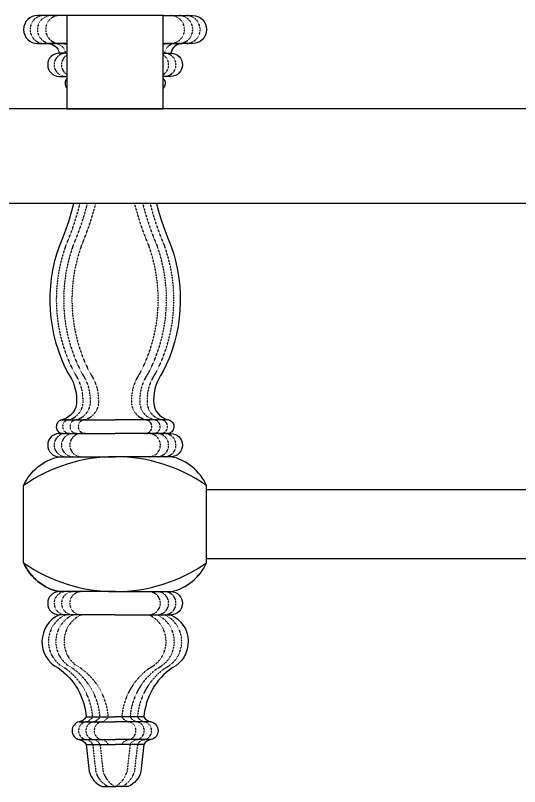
# Model space of a CAD drawing. Header units: millimetres. Extents: x -2664 to 5367, y -2692 to 3839.
# Drawn here: x 1998.3 to 2260, y 1839.4 to 2239.4 of the extents above; entities that cross this region are included whole.
import ezdxf

# ---------------------------------------------------------------- set-up
doc = ezdxf.new("R2010")
doc.units = ezdxf.units.MM
doc.header["$LTSCALE"] = 0.1
doc.header["$MEASUREMENT"] = 0
doc.set_wipeout_variables(frame=1)
doc.linetypes.add('ACAD_ISO07W100', pattern=[3, 0, -3])
doc.layers.add('CART', color=1, linetype='Continuous')
doc.layers.add('METAL', color=5, linetype='Continuous')

# ---------------------------------------------------------------- blocks, each defined once
blk = doc.blocks.new('*U108')
at = {"color": 8, "true_color": 0x7a7a7a}
blk.add_wipeout([(-1047.18, 2239.41), (-1047.18, 1839.41), (-1040.42, 1839.41), (-1040.02, 1839.59), (-1039.65, 1839.79), (-1039.25, 1840.01), (-1038.96, 1840.19), (-1038.48, 1840.5), (-1038.16, 1840.74), (-1037.84, 1840.99), (-1037.56, 1841.22), (-1037.28, 1841.46), (-1037.03, 1841.7), (-1036.81, 1841.91), (-1036.6, 1842.13), (-1036.42, 1842.33), (-1036.23, 1842.54), (-1035.97, 1842.86), (-1035.73, 1843.16), (-1035.5, 1843.48), (-1035.25, 1843.87), (-1035.05, 1844.18), (-1034.93, 1844.39), (-1034.78, 1844.66), (-1034.63, 1844.95), (-1034.45, 1845.32), (-1034.29, 1845.68), (-1034.14, 1846.06), (-1034.04, 1846.33), (-1033.95, 1846.57), (-1033.87, 1846.83), (-1033.78, 1847.15), (-1032.19, 1861.27), (-1032.13, 1861.38), (-1032.04, 1861.53), (-1031.92, 1861.72), (-1031.79, 1861.9), (-1031.64, 1862.08), (-1031.51, 1862.24), (-1031.36, 1862.39), (-1031.22, 1862.52), (-1031.08, 1862.65), (-1030.94, 1862.77), (-1030.72, 1862.93), (-1030.56, 1863.04), (-1030.39, 1863.14), (-1030.21, 1863.24), (-1029.97, 1863.36), (-1029.71, 1863.47), (-1029.48, 1863.55), (-1029.27, 1863.62), (-1029.09, 1863.66), (-1028.9, 1863.7), (-1028.51, 1863.76), (-1028.36, 1863.8), (-1028.2, 1863.85), (-1028.05, 1863.9), (-1027.87, 1863.96), (-1027.68, 1864.04), (-1027.5, 1864.13), (-1027.29, 1864.24), (-1027.1, 1864.35), (-1026.96, 1864.44), (-1026.8, 1864.55), (-1026.66, 1864.66), (-1026.5, 1864.79), (-1026.37, 1864.91), (-1026.23, 1865.05), (-1026.1, 1865.18), (-1025.99, 1865.31), (-1025.87, 1865.45), (-1025.75, 1865.61), (-1025.65, 1865.76), (-1025.55, 1865.92), (-1025.47, 1866.06), (-1025.39, 1866.21), (-1025.32, 1866.35), (-1025.24, 1866.52), (-1025.17, 1866.69), (-1025.12, 1866.83), (-1025.06, 1867), (-1025.01, 1867.18), (-1024.96, 1867.39), (-1024.93, 1867.55), (-1024.9, 1867.75), (-1024.88, 1867.91), (-1024.87, 1868.06), (-1024.86, 1868.26), (-1024.86, 1868.45), (-1024.86, 1868.58), (-1024.87, 1868.71), (-1024.88, 1868.85), (-1024.89, 1868.98), (-1024.91, 1869.11), (-1024.94, 1869.29), (-1024.98, 1869.45), (-1025.02, 1869.62), (-1025.05, 1869.74), (-1025.11, 1869.91), (-1025.15, 1870.03), (-1025.21, 1870.19), (-1025.27, 1870.32), (-1025.34, 1870.48), (-1025.42, 1870.64), (-1025.49, 1870.77), (-1025.58, 1870.91), (-1025.64, 1871), (-1025.71, 1871.12), (-1025.78, 1871.21), (-1025.86, 1871.32), (-1025.96, 1871.43), (-1026.05, 1871.54), (-1026.17, 1871.67), (-1026.29, 1871.8), (-1026.4, 1871.9), (-1026.5, 1871.99), (-1026.65, 1872.11), (-1026.81, 1872.23), (-1026.91, 1872.31), (-1027.01, 1872.37), (-1027.15, 1872.46), (-1027.26, 1872.53), (-1027.37, 1872.59), (-1027.49, 1872.65), (-1027.6, 1872.7), (-1027.74, 1872.76), (-1027.88, 1872.82), (-1028.02, 1872.87), (-1028.15, 1872.92), (-1028.26, 1872.95), (-1028.48, 1873.01), (-1028.56, 1873.03), (-1028.64, 1873.04), (-1028.77, 1873.07), (-1028.88, 1873.1), (-1029.01, 1873.14), (-1029.13, 1873.17), (-1029.29, 1873.23), (-1029.44, 1873.28), (-1029.62, 1873.35), (-1029.73, 1873.4), (-1029.84, 1873.45), (-1029.94, 1873.5), (-1030.07, 1873.56), (-1030.15, 1873.61), (-1030.28, 1873.68), (-1030.4, 1873.75), (-1030.52, 1873.83), (-1030.73, 1873.97), (-1030.83, 1874.04), (-1030.92, 1874.11), (-1031.01, 1874.19), (-1031.12, 1874.28), (-1031.24, 1874.39), (-1031.33, 1874.47), (-1031.46, 1874.6), (-1031.55, 1874.69), (-1031.65, 1874.8), (-1031.73, 1874.89), (-1031.83, 1875.02), (-1031.94, 1875.15), (-1032.02, 1875.27), (-1032.11, 1875.39), (-1032.16, 1875.48), (-1032.19, 1875.51), (-1032.16, 1875.83), (-1032.13, 1876.18), (-1032.09, 1876.57), (-1032.06, 1876.85), (-1032.02, 1877.23), (-1031.97, 1877.64), (-1031.89, 1878.15), (-1031.8, 1878.7), (-1031.71, 1879.22), (-1031.61, 1879.76), (-1031.43, 1880.6), (-1031.29, 1881.19), (-1031.16, 1881.69), (-1031, 1882.29), (-1030.61, 1883.56), (-1030.07, 1885.09), (-1029.58, 1886.3), (-1028.88, 1887.84), (-1028.1, 1889.36), (-1027.33, 1890.69), (-1026.53, 1891.94), (-1025.79, 1892.99), (-1025.03, 1894.01), (-1024.09, 1895.15), (-1023.23, 1896.11), (-1022.24, 1897.14), (-1021.19, 1898.13), (-1020.45, 1898.78), (-1019.6, 1899.49), (-1018.84, 1900.08), (-1018.02, 1900.68), (-1017.58, 1900.99), (-1016.59, 1901.54), (-1015.41, 1902.33), (-1014.12, 1903.4), (-1013.35, 1904.17), (-1012.59, 1905.05), (-1011.88, 1906.01), (-1011.2, 1907.09), (-1010.64, 1908.18), (-1010.23, 1909.15), (-1009.9, 1910.11), (-1009.62, 1911.15), (-1009.4, 1912.32), (-1009.28, 1913.34), (-1009.23, 1914.61), (-1009.26, 1915.66), (-1009.37, 1916.66), (-1009.49, 1917.42), (-1009.69, 1918.36), (-1009.96, 1919.3), (-1010.35, 1920.36), (-1010.9, 1921.56), (-1011.31, 1922.3), (-1011.88, 1923.22), (-1012.65, 1924.24), (-1013.17, 1924.85), (-1013.67, 1925.38), (-1014.34, 1926.02), (-1015.01, 1926.57), (-1015.48, 1926.93), (-1016.06, 1927.34), (-1016.58, 1927.67), (-1016.89, 1927.85), (-1017.28, 1928.07), (-1017.58, 1928.22), (-1017.87, 1928.37), (-1018.18, 1928.51), (-1017.91, 1928.52), (-1017.58, 1928.54), (-1017.34, 1928.57), (-1016.96, 1928.64), (-1016.62, 1928.72), (-1016.32, 1928.81), (-1015.99, 1928.93), (-1015.74, 1929.03), (-1015.46, 1929.17), (-1015.15, 1929.34), (-1014.91, 1929.49), (-1014.64, 1929.67), (-1014.38, 1929.87), (-1014.1, 1930.11), (-1013.9, 1930.31), (-1013.68, 1930.55), (-1013.44, 1930.84), (-1013.21, 1931.16), (-1013.03, 1931.44), (-1012.83, 1931.8), (-1012.7, 1932.08), (-1012.58, 1932.37), (-1012.45, 1932.73), (-1012.36, 1933.07), (-1012.29, 1933.37), (-1012.22, 1933.88), (-1012.18, 1934.51), (-1012.19, 1934.86), (-1012.22, 1935.19), (-1012.28, 1935.58), (-1012.31, 1935.77), (-1012.38, 1936.06), (-1012.48, 1936.38), (-1012.58, 1936.67), (-1012.74, 1937.04), (-1012.86, 1937.28), (-1013.05, 1937.63), (-1013.27, 1937.95), (-1013.49, 1938.25), (-1013.73, 1938.54), (-1014.05, 1938.86), (-1014.44, 1939.21), (-1014.87, 1939.52), (-1015.26, 1939.76), (-1015.59, 1939.93), (-1015.96, 1940.09), (-1016.28, 1940.21), (-1016.65, 1940.32), (-1017.07, 1940.41), (-1017.32, 1940.45), (-1017.68, 1940.49), (-1017.96, 1940.51), (-1018.08, 1940.51), (-1018.18, 1940.51), (-1017.36, 1940.7), (-1016.83, 1940.84), (-1016.29, 1940.99), (-1015.56, 1941.21), (-1015.06, 1941.37), (-1014.52, 1941.57), (-1014.05, 1941.75), (-1013.55, 1941.94), (-1013.1, 1942.14), (-1012.29, 1942.5), (-1011.86, 1942.72), (-1011.45, 1942.92), (-1010.96, 1943.19), (-1010.35, 1943.53), (-1009.81, 1943.86), (-1009.17, 1944.27), (-1008.56, 1944.68), (-1008, 1945.09), (-1007.36, 1945.58), (-1006.73, 1946.1), (-1005.98, 1946.75), (-1005.44, 1947.26), (-1004.88, 1947.81), (-1004.3, 1948.44), (-1003.84, 1948.95), (-1003.34, 1949.55), (-1002.9, 1950.09), (-1002.41, 1950.75), (-1002.03, 1951.29), (-1001.7, 1951.79), (-1001.31, 1952.41), (-1000.98, 1952.95), (-1000.72, 1953.41), (-1000.51, 1953.81), (-1000.24, 1954.34), (-1000.01, 1954.8), (-999.87, 1955.09), (-999.68, 1955.51), (-999.68, 1995.51), (-999.96, 1996.13), (-1000.25, 1996.72), (-1000.55, 1997.3), (-1001, 1998.11), (-1001.36, 1998.71), (-1001.76, 1999.33), (-1002.31, 2000.14), (-1002.97, 2001.02), (-1003.36, 2001.51), (-1003.8, 2002.04), (-1004.3, 2002.6), (-1004.85, 2003.18), (-1005.4, 2003.74), (-1006.07, 2004.36), (-1006.64, 2004.86), (-1007.24, 2005.35), (-1008.13, 2006.03), (-1008.79, 2006.51), (-1009.45, 2006.94), (-1010, 2007.28), (-1010.56, 2007.62), (-1011.14, 2007.94), (-1011.69, 2008.23), (-1012.42, 2008.58), (-1013.1, 2008.89), (-1013.69, 2009.14), (-1014.32, 2009.39), (-1014.76, 2009.55), (-1015.42, 2009.77), (-1015.94, 2009.94), (-1016.45, 2010.09), (-1016.77, 2010.18), (-1017.23, 2010.3), (-1017.66, 2010.4), (-1017.95, 2010.46), (-1018.18, 2010.51), (-1017.83, 2010.52), (-1017.45, 2010.56), (-1017.13, 2010.61), (-1016.88, 2010.66), (-1016.57, 2010.73), (-1016.35, 2010.8), (-1016.03, 2010.91), (-1015.72, 2011.04), (-1015.5, 2011.15), (-1015.19, 2011.31), (-1015, 2011.43), (-1014.71, 2011.62), (-1014.47, 2011.8), (-1014.27, 2011.97), (-1014.1, 2012.12), (-1013.98, 2012.23), (-1013.81, 2012.41), (-1013.63, 2012.61), (-1013.48, 2012.78), (-1013.32, 2013), (-1013.15, 2013.25), (-1012.99, 2013.51), (-1012.85, 2013.76), (-1012.72, 2014.03), (-1012.64, 2014.22), (-1012.58, 2014.36), (-1012.51, 2014.56), (-1012.43, 2014.79), (-1012.37, 2015.04), (-1012.32, 2015.23), (-1012.28, 2015.44), (-1012.23, 2015.73), (-1012.2, 2015.99), (-1012.19, 2016.22), (-1012.18, 2016.51), (-1012.19, 2016.74), (-1012.2, 2016.97), (-1012.23, 2017.29), (-1012.29, 2017.66), (-1012.35, 2017.92), (-1012.42, 2018.18), (-1012.51, 2018.47), (-1012.57, 2018.65), (-1012.68, 2018.92), (-1012.81, 2019.18), (-1012.97, 2019.49), (-1013.1, 2019.7), (-1013.21, 2019.87), (-1013.36, 2020.08), (-1013.58, 2020.36), (-1013.81, 2020.62), (-1014.01, 2020.82), (-1014.2, 2021), (-1014.45, 2021.21), (-1014.72, 2021.41), (-1014.96, 2021.57), (-1015.16, 2021.7), (-1015.41, 2021.84), (-1015.82, 2022.03), (-1016.11, 2022.14), (-1016.42, 2022.25), (-1016.81, 2022.36), (-1017.13, 2022.42), (-1017.49, 2022.47), (-1017.83, 2022.5), (-1018.18, 2022.51), (-1020.18, 2022.51), (-1019.89, 2022.53), (-1019.78, 2022.54), (-1019.7, 2022.55), (-1019.59, 2022.56), (-1019.42, 2022.6), (-1019.32, 2022.62), (-1019.2, 2022.65), (-1019.08, 2022.69), (-1018.78, 2022.8), (-1018.59, 2022.89), (-1018.43, 2022.97), (-1018.24, 2023.08), (-1018.05, 2023.21), (-1017.92, 2023.32), (-1017.77, 2023.44), (-1017.6, 2023.6), (-1017.48, 2023.74), (-1017.32, 2023.93), (-1017.22, 2024.07), (-1017.12, 2024.22), (-1017.02, 2024.39), (-1016.89, 2024.66), (-1016.8, 2024.88), (-1016.73, 2025.09), (-1016.68, 2025.28), (-1016.62, 2025.62), (-1016.59, 2025.82), (-1016.58, 2026.03), (-1016.58, 2026.22), (-1016.59, 2026.39), (-1016.61, 2026.59), (-1016.64, 2026.76), (-1016.68, 2026.93), (-1016.72, 2027.09), (-1016.77, 2027.27), (-1016.85, 2027.48), (-1016.96, 2027.72), (-1017.04, 2027.88), (-1017.13, 2028.02), (-1017.23, 2028.17), (-1017.35, 2028.34), (-1017.52, 2028.54), (-1017.67, 2028.69), (-1017.79, 2028.81), (-1017.98, 2028.96), (-1018.16, 2029.1), (-1018.4, 2029.24), (-1018.72, 2029.4), (-1018.95, 2029.5), (-1019.25, 2029.59), (-1019.47, 2029.64), (-1019.85, 2029.73), (-1020.06, 2029.78), (-1020.24, 2029.83), (-1020.48, 2029.9), (-1020.73, 2029.98), (-1020.92, 2030.05), (-1021.11, 2030.12), (-1021.28, 2030.19), (-1021.48, 2030.28), (-1021.76, 2030.4), (-1021.94, 2030.5), (-1022.09, 2030.58), (-1022.32, 2030.7), (-1022.48, 2030.79), (-1022.73, 2030.94), (-1022.88, 2031.04), (-1023.07, 2031.17), (-1023.26, 2031.31), (-1023.41, 2031.41), (-1023.54, 2031.51), (-1023.68, 2031.63), (-1023.81, 2031.74), (-1024.07, 2031.97), (-1024.27, 2032.15), (-1024.39, 2032.27), (-1024.56, 2032.44), (-1024.71, 2032.61), (-1024.89, 2032.81), (-1025.09, 2033.05), (-1025.3, 2033.32), (-1025.49, 2033.58), (-1025.65, 2033.82), (-1025.78, 2034.03), (-1025.99, 2034.39), (-1026.13, 2034.65), (-1026.39, 2035.18), (-1026.55, 2035.57), (-1026.75, 2036.13), (-1026.89, 2036.64), (-1027.02, 2037.2), (-1027.1, 2037.66), (-1027.15, 2038.05), (-1027.19, 2038.51), (-1027.2, 2039.06), (-1027.18, 2039.72), (-1027.18, 2040.16), (-1027.17, 2040.62), (-1027.15, 2041.09), (-1027.12, 2041.68), (-1027.08, 2042.1), (-1027.04, 2042.59), (-1026.97, 2043.12), (-1026.9, 2043.61), (-1026.84, 2043.99), (-1026.77, 2044.41), (-1026.66, 2044.93), (-1026.57, 2045.33), (-1026.5, 2045.66), (-1026.38, 2046.12), (-1026.25, 2046.59), (-1026.11, 2047.07), (-1025.94, 2047.61), (-1025.76, 2048.12), (-1025.56, 2048.66), (-1025.34, 2049.19), (-1025.04, 2049.9), (-1024.76, 2050.49), (-1024.46, 2051.1), (-1024.18, 2051.62), (-1023.91, 2052.1), (-1023.39, 2052.95), (-1023, 2053.55), (-1022.75, 2053.91), (-1022.51, 2054.25), (-1022.27, 2054.72), (-1021.93, 2055.38), (-1021.73, 2055.8), (-1021.54, 2056.18), (-1021.34, 2056.61), (-1021.14, 2057.02), (-1020.94, 2057.44), (-1020.79, 2057.77), (-1020.56, 2058.28), (-1020.37, 2058.7), (-1020.12, 2059.26), (-1019.99, 2059.57), (-1019.82, 2059.96), (-1019.63, 2060.41), (-1019.5, 2060.74), (-1019.35, 2061.11), (-1019.17, 2061.55), (-1019.02, 2061.92), (-1018.87, 2062.32), (-1018.69, 2062.79), (-1018.54, 2063.17), (-1018.33, 2063.75), (-1018.07, 2064.46), (-1017.93, 2064.84), (-1017.78, 2065.3), (-1017.64, 2065.71), (-1017.46, 2066.23), (-1017.34, 2066.61), (-1017.19, 2067.07), (-1017.04, 2067.55), (-1016.86, 2068.12), (-1016.73, 2068.55), (-1016.59, 2069.03), (-1016.45, 2069.52), (-1016.35, 2069.88), (-1016.22, 2070.36), (-1016.07, 2070.9), (-1015.89, 2071.58), (-1015.71, 2072.28), (-1015.61, 2072.7), (-1015.48, 2073.26), (-1015.33, 2073.92), (-1015.22, 2074.39), (-1015.1, 2074.96), (-1014.97, 2075.58), (-1014.89, 2075.95), (-1014.8, 2076.44), (-1014.71, 2076.89), (-1014.59, 2077.56), (-1014.53, 2077.93), (-1014.45, 2078.35), (-1014.38, 2078.76), (-1014.3, 2079.31), (-1014.22, 2079.79), (-1014.15, 2080.26), (-1014.05, 2080.98), (-1013.99, 2081.42), (-1013.92, 2081.97), (-1013.87, 2082.45), (-1013.79, 2083.16), (-1013.74, 2083.61), (-1013.7, 2084.04), (-1013.64, 2084.65), (-1013.6, 2085.09), (-1013.56, 2085.63), (-1013.51, 2086.24), (-1013.48, 2086.7), (-1013.44, 2087.29), (-1013.42, 2087.78), (-1013.4, 2088.19), (-1013.38, 2088.66), (-1013.35, 2089.3), (-1013.33, 2090.05), (-1013.32, 2090.61), (-1013.31, 2091.39), (-1013.31, 2092.02), (-1013.31, 2092.63), (-1013.32, 2093.57), (-1013.34, 2094.36), (-1013.36, 2095.07), (-1013.39, 2095.73), (-1013.43, 2096.55), (-1013.48, 2097.39), (-1013.55, 2098.28), (-1013.62, 2099.13), (-1013.68, 2099.86), (-1013.78, 2100.79), (-1013.86, 2101.5), (-1013.94, 2102.2), (-1014.05, 2103.06), (-1014.14, 2103.72), (-1014.26, 2104.48), (-1014.4, 2105.37), (-1014.53, 2106.11), (-1014.76, 2107.41), (-1014.95, 2108.35), (-1015.14, 2109.26), (-1015.41, 2110.5), (-1015.7, 2111.68), (-1016.1, 2113.25), (-1016.29, 2113.94), (-1016.63, 2115.15), (-1016.95, 2116.21), (-1017.3, 2117.31), (-1017.53, 2118.01), (-1017.74, 2118.63), (-1018.07, 2119.58), (-1018.47, 2120.5), (-1018.99, 2121.71), (-1019.28, 2122.42), (-1019.59, 2123.18), (-1020.03, 2124.27), (-1020.42, 2125.28), (-1020.65, 2125.87), (-1020.89, 2126.5), (-1021.2, 2127.33), (-1021.55, 2128.28), (-1021.84, 2129.08), (-1022.17, 2130.02), (-1022.4, 2130.7), (-1022.73, 2131.69), (-1023.13, 2132.88), (-1023.35, 2133.58), (-1023.61, 2134.4), (-1023.92, 2135.43), (-1024.26, 2136.55), (-1024.62, 2137.82), (-1024.86, 2138.67), (-1025.04, 2139.33), (-1025.22, 2140.01), (-1025.47, 2140.96), (-1025.71, 2141.88), (-1025.91, 2142.68), (-1026.16, 2143.75), (-1026.36, 2144.58), (-1026.5, 2145.19), (-1026.68, 2146.03), (-1026.83, 2146.71), (-1027.01, 2147.54), (-1027.22, 2148.59), (-1027.39, 2149.44), (-1027.56, 2150.32), (-1027.68, 2151.01), (-1027.81, 2151.73), (-1027.93, 2152.41), (-1028.07, 2153.26), (-1028.19, 2154.01), (-1028.28, 2154.58), (-1028.43, 2155.51), (-1028.53, 2156.21), (-1028.64, 2156.99), (-1028.72, 2157.58), (-1028.79, 2158.16), (-1028.89, 2158.93), (-1028.99, 2160.43), (-1029.06, 2161.03), (-1029.15, 2161.85), (-1029.2, 2162.32), (-1029.28, 2163.14), (-1029.35, 2163.86), (-1029.4, 2164.41), (-1029.45, 2165.01), (-1029.49, 2165.51), (-1029.55, 2166.32), (-1029.61, 2167.16), (-1029.66, 2167.9), (-1029.71, 2168.66), (-1029.75, 2169.43), (-1029.8, 2170.28), (-1029.84, 2171.39), (-1029.88, 2172.34), (-1029.91, 2173.34), (-1029.92, 2174.22), (-1029.94, 2175.2), (-1029.95, 2176.28), (-1029.95, 2177.34), (-1029.94, 2178.63), (-1029.92, 2179.75), (-1029.89, 2180.8), (-1029.86, 2181.96), (-1029.83, 2182.73), (-1029.77, 2183.97), (-1029.71, 2185.05), (-1029.66, 2185.89), (-1029.61, 2186.68), (-1029.54, 2187.6), (-1029.47, 2188.5), (-1029.42, 2189.11), (-1029.36, 2189.76), (-1029.31, 2190.29), (-1029.28, 2190.59), (-1029.08, 2191.23), (-1028.83, 2191.94), (-1028.51, 2192.79), (-1028.15, 2193.66), (-1027.88, 2194.23), (-1027.5, 2194.99), (-1027.14, 2195.67), (-1026.73, 2196.38), (-1026.31, 2197.06), (-1025.73, 2197.91), (-1025.25, 2198.57), (-1024.7, 2199.27), (-1024.22, 2199.84), (-1023.88, 2200.23), (-1023.6, 2200.53), (-1023.2, 2200.96), (-1022.73, 2201.23), (-1022.22, 2201.66), (-1021.8, 2202.16), (-1021.56, 2202.58), (-1021.41, 2202.91), (-1021.27, 2203.36), (-1021.19, 2203.83), (-1021.18, 2204.47), (-1021.26, 2205), (-1021.39, 2205.44), (-1021.59, 2205.88), (-1021.87, 2206.33), (-1022.24, 2206.75), (-1022.58, 2207.05), (-1022.76, 2207.18), (-1022.97, 2207.31), (-1023.26, 2207.46), (-1023.47, 2207.55), (-1023.73, 2207.64), (-1023.94, 2207.7), (-1024.09, 2207.73), (-1024.22, 2207.75), (-1024.33, 2207.77), (-1024.48, 2207.78), (-1024.54, 2207.79), (-1024.77, 2207.8), (-1018.18, 2207.8), (-1017.99, 2207.8), (-1017.75, 2207.81), (-1017.35, 2207.85), (-1017.08, 2207.9), (-1016.83, 2207.95), (-1016.57, 2208.02), (-1016.34, 2208.08), (-1016.11, 2208.17), (-1015.72, 2208.32), (-1015.44, 2208.46), (-1015.17, 2208.61), (-1014.93, 2208.75), (-1014.71, 2208.9), (-1014.44, 2209.1), (-1014.26, 2209.25), (-1014.06, 2209.44), (-1013.84, 2209.66), (-1013.67, 2209.84), (-1013.48, 2210.07), (-1013.32, 2210.28), (-1013.15, 2210.53), (-1013.01, 2210.75), (-1012.88, 2210.99), (-1012.77, 2211.21), (-1012.66, 2211.45), (-1012.55, 2211.73), (-1012.45, 2212.01), (-1012.37, 2212.32), (-1012.29, 2212.68), (-1012.26, 2212.85), (-1012.23, 2213.06), (-1012.2, 2213.32), (-1012.19, 2213.5), (-1012.18, 2213.7), (-1012.18, 2213.9), (-1012.19, 2214.15), (-1012.22, 2214.44), (-1012.25, 2214.7), (-1012.29, 2214.95), (-1012.36, 2215.24), (-1012.46, 2215.61), (-1012.59, 2215.96), (-1012.67, 2216.17), (-1012.78, 2216.4), (-1012.92, 2216.68), (-1013.07, 2216.93), (-1013.22, 2217.16), (-1013.4, 2217.42), (-1013.56, 2217.63), (-1013.73, 2217.82), (-1013.93, 2218.03), (-1014.1, 2218.19), (-1014.32, 2218.39), (-1014.47, 2218.51), (-1014.67, 2218.66), (-1014.84, 2218.78), (-1015, 2218.88), (-1015.21, 2219.01), (-1015.45, 2219.14), (-1015.67, 2219.24), (-1015.84, 2219.32), (-1016.08, 2219.42), (-1016.3, 2219.49), (-1016.53, 2219.56), (-1016.86, 2219.65), (-1017.09, 2219.7), (-1017.35, 2219.74), (-1017.55, 2219.76), (-1017.72, 2219.78), (-1017.85, 2219.79), (-1018.01, 2219.79), (-1018.18, 2219.8), (-1018.12, 2220.12), (-1018.02, 2220.52), (-1017.87, 2220.98), (-1017.72, 2221.33), (-1017.55, 2221.69), (-1017.31, 2222.09), (-1017.1, 2222.4), (-1016.87, 2222.69), (-1016.61, 2222.98), (-1016.27, 2223.31), (-1015.96, 2223.57), (-1015.67, 2223.77), (-1015.31, 2224), (-1014.91, 2224.21), (-1014.53, 2224.38), (-1014.1, 2224.53), (-1013.79, 2224.62), (-1013.48, 2224.69), (-1013.32, 2224.72), (-1013.19, 2224.74), (-1013.03, 2224.76), (-1012.84, 2224.78), (-1012.75, 2224.78), (-1012.66, 2224.79), (-1012.62, 2224.79), (-1012.48, 2224.8), (-1006.99, 2224.8), (-1006.5, 2224.81), (-1006.19, 2224.84), (-1005.76, 2224.9), (-1005.55, 2224.94), (-1005.3, 2224.99), (-1005.01, 2225.07), (-1004.72, 2225.15), (-1004.41, 2225.26), (-1004.15, 2225.37), (-1003.75, 2225.55), (-1003.43, 2225.72), (-1003.05, 2225.95), (-1002.82, 2226.1), (-1002.51, 2226.32), (-1002.23, 2226.55), (-1002.05, 2226.71), (-1001.83, 2226.92), (-1001.58, 2227.19), (-1001.38, 2227.42), (-1001.2, 2227.64), (-1000.94, 2228), (-1000.78, 2228.24), (-1000.65, 2228.47), (-1000.49, 2228.77), (-1000.37, 2229), (-1000.23, 2229.33), (-1000.05, 2229.82), (-999.97, 2230.08), (-999.89, 2230.36), (-999.81, 2230.75), (-999.76, 2231.05), (-999.72, 2231.33), (-999.69, 2231.73), (-999.68, 2231.97), (-999.68, 2232.29), (-999.7, 2232.61), (-999.73, 2232.97), (-999.78, 2233.31), (-999.84, 2233.59), (-999.92, 2233.94), (-1000.02, 2234.3), (-1000.14, 2234.65), (-1000.28, 2234.99), (-1000.45, 2235.35), (-1000.62, 2235.69), (-1000.79, 2235.97), (-1001.03, 2236.33), (-1001.18, 2236.53), (-1001.37, 2236.77), (-1001.58, 2237.01), (-1001.75, 2237.2), (-1001.93, 2237.38), (-1002.25, 2237.66), (-1002.52, 2237.88), (-1002.9, 2238.16), (-1003.18, 2238.33), (-1003.44, 2238.48), (-1003.75, 2238.65), (-1004.11, 2238.81), (-1004.46, 2238.96), (-1004.69, 2239.03), (-1005.03, 2239.14), (-1005.35, 2239.22), (-1005.68, 2239.29), (-1005.97, 2239.33), (-1006.3, 2239.37), (-1006.68, 2239.4), (-1006.99, 2239.41)], dxfattribs=at)
at = {"color": 8, "linetype": 'ACAD_ISO07W100', "ltscale": 0.1, "true_color": 0x7a7a7a}
for points in [[(-1018.47, 2239.41, -1), (-1018.47, 2224.8), (-1023.66, 2224.8, 0.37816), (-1029.66, 2219.8, -1), (-1029.66, 2207.8), (-1036.25, 2207.8, -0.796329), (-1034.68, 2200.96, 0.121421), (-1040.76, 2190.59, 0.127373), (-1029.55, 2119.58, -0.207953), (-1033.99, 2054.25, 0.161113), (-1038.66, 2039.72, 0.377536), (-1030.95, 2029.64, -0.905246), (-1031.66, 2022.51), (-1029.66, 2022.51, -1), (-1029.66, 2010.51)], [(-1014.17, 2239.41, -1), (-1014.17, 2224.8), (-1019.37, 2224.8, 0.37816), (-1025.37, 2219.8, -1), (-1025.37, 2207.8), (-1031.96, 2207.8, -0.796329), (-1030.39, 2200.96, 0.121421), (-1036.46, 2190.59, 0.127373), (-1025.25, 2119.58, -0.207953), (-1029.69, 2054.25, 0.161113), (-1034.37, 2039.72, 0.377536), (-1026.66, 2029.64, -0.905246), (-1027.37, 2022.51), (-1025.37, 2022.51, -1), (-1025.37, 2010.51)], [(-1010.35, 2239.41, -1), (-1010.35, 2224.8), (-1015.55, 2224.8, 0.37816), (-1021.55, 2219.8, -1), (-1021.55, 2207.8), (-1028.14, 2207.8, -0.796329), (-1026.57, 2200.96, 0.121421), (-1032.64, 2190.59, 0.127373), (-1021.43, 2119.58, -0.207953), (-1025.87, 2054.25, 0.161113), (-1030.55, 2039.72, 0.377536), (-1022.84, 2029.64, -0.905246), (-1023.55, 2022.51), (-1021.55, 2022.51, -1), (-1021.55, 2010.51)], [(-1025.37, 1940.51, -1), (-1025.37, 1928.51, -0.628681), (-1024.77, 1900.99, 0.227846), (-1039.37, 1875.51, 0.207659), (-1035.7, 1873.02, -0.789952), (-1035.7, 1863.76, 0.249236), (-1039.37, 1861.27), (-1040.96, 1847.15, -0.178153), (-1046.91, 1839.41, -0.212458)], [(-1021.55, 1940.51, -1), (-1021.55, 1928.51, -0.628681), (-1020.95, 1900.99, 0.227846), (-1035.55, 1875.51, 0.207659), (-1031.88, 1873.02, -0.789952), (-1031.88, 1863.76, 0.249236), (-1035.55, 1861.27), (-1037.14, 1847.15, -0.222587), (-1043.78, 1839.41)], [(-1029.66, 1940.51, -1), (-1029.66, 1928.51, -0.628681), (-1029.07, 1900.99, 0.227846), (-1043.67, 1875.51, 0.207659), (-1040, 1873.02, -0.789952), (-1040, 1863.76, 0.249236), (-1043.67, 1861.27)]]:
    blk.add_lwpolyline(points, format="xyb", dxfattribs=at)
at = {"layer": 'CART'}
for p, q in [((-1047.18, 2224.8), (-1012.52, 2224.8)), ((-1047.18, 2219.8), (-1018.18, 2219.8)), ((-1024.77, 2207.8), (-1047.18, 2207.8)), ((-1023.2, 2200.96), (-1047.18, 2200.96)), ((-1019.47, 2029.64), (-1047.18, 2029.64)), ((-1020.18, 2022.51), (-1047.18, 2022.51)), ((-1047.18, 1928.51), (-1018.18, 1928.51)), ((-1032.19, 1875.51), (-1047.18, 1875.51)), ((-1028.51, 1873.02), (-1047.18, 1873.02)), ((-1028.51, 1863.76), (-1047.18, 1863.76)), ((-1032.19, 1861.27), (-1047.18, 1861.27))]:
    blk.add_line(p, q, dxfattribs=at)
for points in [[(-1047.18, 2239.41), (-1006.99, 2239.41, -1), (-1006.99, 2224.8), (-1012.18, 2224.8, 0.37816), (-1018.18, 2219.8, -1), (-1018.18, 2207.8), (-1024.77, 2207.8, -0.796329), (-1023.2, 2200.96, 0.121421), (-1029.28, 2190.59, 0.127373), (-1018.07, 2119.58, -0.207953), (-1022.51, 2054.25, 0.161113), (-1027.18, 2039.72, 0.377536), (-1019.47, 2029.64, -0.905246), (-1020.18, 2022.51), (-1018.18, 2022.51, -1), (-1018.18, 2010.51), (-1047.18, 2010.51)], [(-1047.18, 1940.51), (-1018.18, 1940.51, 0.242012), (-999.68, 1955.51), (-999.68, 1995.51, 0.242012), (-1018.18, 2010.51), (-1047.18, 2010.51)], [(-1047.18, 1940.51), (-1018.18, 1940.51, -1), (-1018.18, 1928.51, -0.628681), (-1017.58, 1900.99, 0.227846), (-1032.19, 1875.51, 0.207659), (-1028.51, 1873.02, -0.789952), (-1028.51, 1863.76, 0.249236), (-1032.19, 1861.27), (-1033.78, 1847.15, -0.222587), (-1040.42, 1839.41), (-1047.18, 1839.41)]]:
    blk.add_lwpolyline(points, format="xyb", dxfattribs=at)
for centre, radius, start, end in [((-1047.18, 1927.77), 82.74, 54.9641, 90), ((-1047.18, 2023.26), 82.74, 270, 305.0359), ((-1023.52, 1966.01), 26.04, 281.8262, 336.2448)]:
    blk.add_arc(centre, radius, start, end, dxfattribs=at)
at = {"color": 8, "true_color": 0x7a7a7a}
blk.add_wipeout([(-1047.18, 2239.41), (-1047.18, 1839.41), (-1053.95, 1839.41), (-1054.34, 1839.59), (-1054.72, 1839.79), (-1055.12, 1840.01), (-1055.4, 1840.19), (-1055.88, 1840.5), (-1056.2, 1840.74), (-1056.53, 1840.99), (-1056.81, 1841.22), (-1057.08, 1841.46), (-1057.33, 1841.7), (-1057.55, 1841.91), (-1057.76, 1842.13), (-1057.94, 1842.33), (-1058.13, 1842.54), (-1058.39, 1842.86), (-1058.63, 1843.16), (-1058.86, 1843.48), (-1059.12, 1843.87), (-1059.31, 1844.18), (-1059.44, 1844.39), (-1059.58, 1844.66), (-1059.73, 1844.95), (-1059.92, 1845.32), (-1060.07, 1845.68), (-1060.23, 1846.06), (-1060.33, 1846.33), (-1060.41, 1846.57), (-1060.49, 1846.83), (-1060.59, 1847.15), (-1062.18, 1861.27), (-1062.24, 1861.38), (-1062.33, 1861.53), (-1062.45, 1861.72), (-1062.58, 1861.9), (-1062.72, 1862.08), (-1062.86, 1862.24), (-1063, 1862.39), (-1063.14, 1862.52), (-1063.28, 1862.65), (-1063.42, 1862.77), (-1063.64, 1862.93), (-1063.8, 1863.04), (-1063.97, 1863.14), (-1064.15, 1863.24), (-1064.39, 1863.36), (-1064.65, 1863.47), (-1064.89, 1863.55), (-1065.09, 1863.62), (-1065.27, 1863.66), (-1065.46, 1863.7), (-1065.85, 1863.76), (-1066.01, 1863.8), (-1066.16, 1863.85), (-1066.32, 1863.9), (-1066.49, 1863.96), (-1066.68, 1864.04), (-1066.86, 1864.13), (-1067.07, 1864.24), (-1067.26, 1864.35), (-1067.41, 1864.44), (-1067.56, 1864.55), (-1067.7, 1864.66), (-1067.86, 1864.79), (-1068, 1864.91), (-1068.13, 1865.05), (-1068.26, 1865.18), (-1068.37, 1865.31), (-1068.49, 1865.45), (-1068.61, 1865.61), (-1068.71, 1865.76), (-1068.81, 1865.92), (-1068.89, 1866.06), (-1068.98, 1866.21), (-1069.05, 1866.35), (-1069.13, 1866.52), (-1069.19, 1866.69), (-1069.24, 1866.83), (-1069.3, 1867), (-1069.35, 1867.18), (-1069.4, 1867.39), (-1069.43, 1867.55), (-1069.46, 1867.75), (-1069.48, 1867.91), (-1069.5, 1868.06), (-1069.51, 1868.26), (-1069.51, 1868.45), (-1069.5, 1868.58), (-1069.5, 1868.71), (-1069.49, 1868.85), (-1069.47, 1868.98), (-1069.45, 1869.11), (-1069.42, 1869.29), (-1069.39, 1869.45), (-1069.35, 1869.62), (-1069.31, 1869.74), (-1069.26, 1869.91), (-1069.21, 1870.03), (-1069.15, 1870.19), (-1069.1, 1870.32), (-1069.02, 1870.48), (-1068.94, 1870.64), (-1068.87, 1870.77), (-1068.79, 1870.91), (-1068.73, 1871), (-1068.65, 1871.12), (-1068.58, 1871.21), (-1068.5, 1871.32), (-1068.41, 1871.43), (-1068.32, 1871.54), (-1068.19, 1871.67), (-1068.07, 1871.8), (-1067.96, 1871.9), (-1067.86, 1871.99), (-1067.71, 1872.11), (-1067.55, 1872.23), (-1067.45, 1872.31), (-1067.35, 1872.37), (-1067.21, 1872.46), (-1067.1, 1872.53), (-1067, 1872.59), (-1066.88, 1872.65), (-1066.76, 1872.7), (-1066.62, 1872.76), (-1066.48, 1872.82), (-1066.34, 1872.87), (-1066.22, 1872.92), (-1066.1, 1872.95), (-1065.89, 1873.01), (-1065.8, 1873.03), (-1065.73, 1873.04), (-1065.59, 1873.07), (-1065.49, 1873.1), (-1065.35, 1873.14), (-1065.23, 1873.17), (-1065.07, 1873.23), (-1064.93, 1873.28), (-1064.75, 1873.35), (-1064.63, 1873.4), (-1064.53, 1873.45), (-1064.42, 1873.5), (-1064.29, 1873.56), (-1064.21, 1873.61), (-1064.08, 1873.68), (-1063.96, 1873.75), (-1063.84, 1873.83), (-1063.64, 1873.97), (-1063.53, 1874.04), (-1063.44, 1874.11), (-1063.35, 1874.19), (-1063.24, 1874.28), (-1063.12, 1874.39), (-1063.03, 1874.47), (-1062.9, 1874.6), (-1062.81, 1874.69), (-1062.71, 1874.8), (-1062.63, 1874.89), (-1062.53, 1875.02), (-1062.42, 1875.15), (-1062.34, 1875.27), (-1062.26, 1875.39), (-1062.2, 1875.48), (-1062.18, 1875.51), (-1062.2, 1875.83), (-1062.23, 1876.18), (-1062.27, 1876.57), (-1062.3, 1876.85), (-1062.34, 1877.23), (-1062.4, 1877.64), (-1062.47, 1878.15), (-1062.56, 1878.7), (-1062.65, 1879.22), (-1062.76, 1879.76), (-1062.94, 1880.6), (-1063.08, 1881.19), (-1063.2, 1881.69), (-1063.37, 1882.29), (-1063.75, 1883.56), (-1064.29, 1885.09), (-1064.78, 1886.3), (-1065.48, 1887.84), (-1066.27, 1889.36), (-1067.03, 1890.69), (-1067.84, 1891.94), (-1068.57, 1892.99), (-1069.34, 1894.01), (-1070.28, 1895.15), (-1071.13, 1896.11), (-1072.13, 1897.14), (-1073.18, 1898.13), (-1073.91, 1898.78), (-1074.76, 1899.49), (-1075.53, 1900.08), (-1076.34, 1900.68), (-1076.78, 1900.99), (-1077.77, 1901.54), (-1078.96, 1902.33), (-1080.24, 1903.4), (-1081.01, 1904.17), (-1081.78, 1905.05), (-1082.49, 1906.01), (-1083.16, 1907.09), (-1083.72, 1908.18), (-1084.13, 1909.15), (-1084.46, 1910.11), (-1084.74, 1911.15), (-1084.96, 1912.32), (-1085.08, 1913.34), (-1085.14, 1914.61), (-1085.1, 1915.66), (-1085, 1916.66), (-1084.88, 1917.42), (-1084.67, 1918.36), (-1084.4, 1919.3), (-1084.01, 1920.36), (-1083.46, 1921.56), (-1083.06, 1922.3), (-1082.48, 1923.22), (-1081.71, 1924.24), (-1081.19, 1924.85), (-1080.69, 1925.38), (-1080.02, 1926.02), (-1079.36, 1926.57), (-1078.88, 1926.93), (-1078.3, 1927.34), (-1077.78, 1927.67), (-1077.48, 1927.85), (-1077.08, 1928.07), (-1076.79, 1928.22), (-1076.5, 1928.37), (-1076.18, 1928.51), (-1076.45, 1928.52), (-1076.79, 1928.54), (-1077.02, 1928.57), (-1077.4, 1928.64), (-1077.74, 1928.72), (-1078.05, 1928.81), (-1078.37, 1928.93), (-1078.62, 1929.03), (-1078.91, 1929.17), (-1079.22, 1929.34), (-1079.46, 1929.49), (-1079.72, 1929.67), (-1079.98, 1929.87), (-1080.26, 1930.11), (-1080.47, 1930.31), (-1080.68, 1930.55), (-1080.92, 1930.84), (-1081.16, 1931.16), (-1081.34, 1931.44), (-1081.54, 1931.8), (-1081.67, 1932.08), (-1081.79, 1932.37), (-1081.91, 1932.73), (-1082, 1933.07), (-1082.07, 1933.37), (-1082.15, 1933.88), (-1082.18, 1934.51), (-1082.17, 1934.86), (-1082.14, 1935.19), (-1082.09, 1935.58), (-1082.05, 1935.77), (-1081.98, 1936.06), (-1081.88, 1936.38), (-1081.78, 1936.67), (-1081.62, 1937.04), (-1081.51, 1937.28), (-1081.31, 1937.63), (-1081.1, 1937.95), (-1080.88, 1938.25), (-1080.63, 1938.54), (-1080.31, 1938.86), (-1079.92, 1939.21), (-1079.49, 1939.52), (-1079.1, 1939.76), (-1078.77, 1939.93), (-1078.4, 1940.09), (-1078.08, 1940.21), (-1077.71, 1940.32), (-1077.29, 1940.41), (-1077.04, 1940.45), (-1076.68, 1940.49), (-1076.41, 1940.51), (-1076.29, 1940.51), (-1076.18, 1940.51), (-1077, 1940.7), (-1077.53, 1940.84), (-1078.08, 1940.99), (-1078.8, 1941.21), (-1079.3, 1941.37), (-1079.84, 1941.57), (-1080.32, 1941.75), (-1080.81, 1941.94), (-1081.26, 1942.14), (-1082.07, 1942.5), (-1082.5, 1942.72), (-1082.91, 1942.92), (-1083.4, 1943.19), (-1084.01, 1943.53), (-1084.55, 1943.86), (-1085.19, 1944.27), (-1085.8, 1944.68), (-1086.37, 1945.09), (-1087.01, 1945.58), (-1087.64, 1946.1), (-1088.38, 1946.75), (-1088.92, 1947.26), (-1089.48, 1947.81), (-1090.07, 1948.44), (-1090.52, 1948.95), (-1091.03, 1949.55), (-1091.46, 1950.09), (-1091.95, 1950.75), (-1092.33, 1951.29), (-1092.67, 1951.79), (-1093.06, 1952.41), (-1093.38, 1952.95), (-1093.64, 1953.41), (-1093.86, 1953.81), (-1094.13, 1954.34), (-1094.35, 1954.8), (-1094.49, 1955.09), (-1094.68, 1955.51), (-1094.68, 1995.51), (-1094.4, 1996.13), (-1094.11, 1996.72), (-1093.81, 1997.3), (-1093.36, 1998.11), (-1093, 1998.71), (-1092.61, 1999.33), (-1092.05, 2000.14), (-1091.39, 2001.02), (-1091, 2001.51), (-1090.56, 2002.04), (-1090.06, 2002.6), (-1089.51, 2003.18), (-1088.96, 2003.74), (-1088.29, 2004.36), (-1087.72, 2004.86), (-1087.12, 2005.35), (-1086.24, 2006.03), (-1085.57, 2006.51), (-1084.91, 2006.94), (-1084.36, 2007.28), (-1083.8, 2007.62), (-1083.23, 2007.94), (-1082.67, 2008.23), (-1081.94, 2008.58), (-1081.26, 2008.89), (-1080.67, 2009.14), (-1080.05, 2009.39), (-1079.61, 2009.55), (-1078.95, 2009.77), (-1078.43, 2009.94), (-1077.91, 2010.09), (-1077.6, 2010.18), (-1077.14, 2010.3), (-1076.7, 2010.4), (-1076.42, 2010.46), (-1076.18, 2010.51), (-1076.54, 2010.52), (-1076.92, 2010.56), (-1077.23, 2010.61), (-1077.49, 2010.66), (-1077.79, 2010.73), (-1078.02, 2010.8), (-1078.33, 2010.91), (-1078.64, 2011.04), (-1078.86, 2011.15), (-1079.17, 2011.31), (-1079.37, 2011.43), (-1079.65, 2011.62), (-1079.9, 2011.8), (-1080.1, 2011.97), (-1080.27, 2012.12), (-1080.38, 2012.23), (-1080.56, 2012.41), (-1080.73, 2012.61), (-1080.88, 2012.78), (-1081.05, 2013), (-1081.22, 2013.25), (-1081.38, 2013.51), (-1081.51, 2013.76), (-1081.64, 2014.03), (-1081.73, 2014.22), (-1081.78, 2014.36), (-1081.86, 2014.56), (-1081.93, 2014.79), (-1082, 2015.04), (-1082.04, 2015.23), (-1082.09, 2015.44), (-1082.13, 2015.73), (-1082.16, 2015.99), (-1082.17, 2016.22), (-1082.18, 2016.51), (-1082.18, 2016.74), (-1082.16, 2016.97), (-1082.13, 2017.29), (-1082.07, 2017.66), (-1082.02, 2017.92), (-1081.95, 2018.18), (-1081.85, 2018.47), (-1081.79, 2018.65), (-1081.68, 2018.92), (-1081.56, 2019.18), (-1081.39, 2019.49), (-1081.27, 2019.7), (-1081.16, 2019.87), (-1081, 2020.08), (-1080.79, 2020.36), (-1080.55, 2020.62), (-1080.36, 2020.82), (-1080.16, 2021), (-1079.92, 2021.21), (-1079.65, 2021.41), (-1079.41, 2021.57), (-1079.21, 2021.7), (-1078.95, 2021.84), (-1078.54, 2022.03), (-1078.26, 2022.14), (-1077.94, 2022.25), (-1077.55, 2022.36), (-1077.23, 2022.42), (-1076.87, 2022.47), (-1076.53, 2022.5), (-1076.18, 2022.51), (-1074.18, 2022.51), (-1074.47, 2022.53), (-1074.58, 2022.54), (-1074.66, 2022.55), (-1074.78, 2022.56), (-1074.94, 2022.6), (-1075.04, 2022.62), (-1075.16, 2022.65), (-1075.28, 2022.69), (-1075.58, 2022.8), (-1075.77, 2022.89), (-1075.93, 2022.97), (-1076.12, 2023.08), (-1076.31, 2023.21), (-1076.45, 2023.32), (-1076.6, 2023.44), (-1076.76, 2023.6), (-1076.88, 2023.74), (-1077.04, 2023.93), (-1077.14, 2024.07), (-1077.24, 2024.22), (-1077.34, 2024.39), (-1077.47, 2024.66), (-1077.56, 2024.88), (-1077.63, 2025.09), (-1077.68, 2025.28), (-1077.75, 2025.62), (-1077.77, 2025.82), (-1077.78, 2026.03), (-1077.78, 2026.22), (-1077.77, 2026.39), (-1077.75, 2026.59), (-1077.72, 2026.76), (-1077.69, 2026.93), (-1077.65, 2027.09), (-1077.59, 2027.27), (-1077.51, 2027.48), (-1077.4, 2027.72), (-1077.32, 2027.88), (-1077.24, 2028.02), (-1077.14, 2028.17), (-1077.01, 2028.34), (-1076.84, 2028.54), (-1076.7, 2028.69), (-1076.57, 2028.81), (-1076.39, 2028.96), (-1076.2, 2029.1), (-1075.96, 2029.24), (-1075.64, 2029.4), (-1075.41, 2029.5), (-1075.11, 2029.59), (-1074.89, 2029.64), (-1074.51, 2029.73), (-1074.3, 2029.78), (-1074.12, 2029.83), (-1073.88, 2029.9), (-1073.63, 2029.98), (-1073.45, 2030.05), (-1073.25, 2030.12), (-1073.08, 2030.19), (-1072.89, 2030.28), (-1072.61, 2030.4), (-1072.42, 2030.5), (-1072.27, 2030.58), (-1072.04, 2030.7), (-1071.88, 2030.79), (-1071.63, 2030.94), (-1071.48, 2031.04), (-1071.3, 2031.17), (-1071.1, 2031.31), (-1070.96, 2031.41), (-1070.82, 2031.51), (-1070.68, 2031.63), (-1070.55, 2031.74), (-1070.29, 2031.97), (-1070.1, 2032.15), (-1069.97, 2032.27), (-1069.8, 2032.44), (-1069.65, 2032.61), (-1069.47, 2032.81), (-1069.28, 2033.05), (-1069.07, 2033.32), (-1068.87, 2033.58), (-1068.72, 2033.82), (-1068.58, 2034.03), (-1068.37, 2034.39), (-1068.23, 2034.65), (-1067.98, 2035.18), (-1067.82, 2035.57), (-1067.62, 2036.13), (-1067.47, 2036.64), (-1067.34, 2037.2), (-1067.26, 2037.66), (-1067.21, 2038.05), (-1067.18, 2038.51), (-1067.16, 2039.06), (-1067.18, 2039.72), (-1067.18, 2040.16), (-1067.19, 2040.62), (-1067.21, 2041.09), (-1067.24, 2041.68), (-1067.28, 2042.1), (-1067.33, 2042.59), (-1067.39, 2043.12), (-1067.46, 2043.61), (-1067.52, 2043.99), (-1067.6, 2044.41), (-1067.7, 2044.93), (-1067.79, 2045.33), (-1067.87, 2045.66), (-1067.98, 2046.12), (-1068.11, 2046.59), (-1068.26, 2047.07), (-1068.43, 2047.61), (-1068.61, 2048.12), (-1068.81, 2048.66), (-1069.02, 2049.19), (-1069.33, 2049.9), (-1069.6, 2050.49), (-1069.91, 2051.1), (-1070.18, 2051.62), (-1070.45, 2052.1), (-1070.97, 2052.95), (-1071.36, 2053.55), (-1071.61, 2053.91), (-1071.86, 2054.25), (-1072.1, 2054.72), (-1072.43, 2055.38), (-1072.64, 2055.8), (-1072.82, 2056.18), (-1073.03, 2056.61), (-1073.22, 2057.02), (-1073.42, 2057.44), (-1073.57, 2057.77), (-1073.8, 2058.28), (-1073.99, 2058.7), (-1074.24, 2059.26), (-1074.37, 2059.57), (-1074.54, 2059.96), (-1074.73, 2060.41), (-1074.87, 2060.74), (-1075.02, 2061.11), (-1075.19, 2061.55), (-1075.34, 2061.92), (-1075.5, 2062.32), (-1075.68, 2062.79), (-1075.82, 2063.17), (-1076.04, 2063.75), (-1076.29, 2064.46), (-1076.43, 2064.84), (-1076.59, 2065.3), (-1076.73, 2065.71), (-1076.9, 2066.23), (-1077.03, 2066.61), (-1077.17, 2067.07), (-1077.33, 2067.55), (-1077.5, 2068.12), (-1077.63, 2068.55), (-1077.77, 2069.03), (-1077.92, 2069.52), (-1078.02, 2069.88), (-1078.15, 2070.36), (-1078.29, 2070.9), (-1078.47, 2071.58), (-1078.65, 2072.28), (-1078.75, 2072.7), (-1078.89, 2073.26), (-1079.04, 2073.92), (-1079.14, 2074.39), (-1079.27, 2074.96), (-1079.39, 2075.58), (-1079.47, 2075.95), (-1079.57, 2076.44), (-1079.65, 2076.89), (-1079.77, 2077.56), (-1079.84, 2077.93), (-1079.91, 2078.35), (-1079.98, 2078.76), (-1080.07, 2079.31), (-1080.14, 2079.79), (-1080.21, 2080.26), (-1080.31, 2080.98), (-1080.37, 2081.42), (-1080.44, 2081.97), (-1080.5, 2082.45), (-1080.58, 2083.16), (-1080.63, 2083.61), (-1080.67, 2084.04), (-1080.73, 2084.65), (-1080.76, 2085.09), (-1080.81, 2085.63), (-1080.85, 2086.24), (-1080.88, 2086.7), (-1080.92, 2087.29), (-1080.95, 2087.78), (-1080.97, 2088.19), (-1080.99, 2088.66), (-1081.01, 2089.3), (-1081.03, 2090.05), (-1081.04, 2090.61), (-1081.05, 2091.39), (-1081.06, 2092.02), (-1081.05, 2092.63), (-1081.04, 2093.57), (-1081.02, 2094.36), (-1081, 2095.07), (-1080.97, 2095.73), (-1080.93, 2096.55), (-1080.88, 2097.39), (-1080.82, 2098.28), (-1080.75, 2099.13), (-1080.68, 2099.86), (-1080.59, 2100.79), (-1080.51, 2101.5), (-1080.42, 2102.2), (-1080.31, 2103.06), (-1080.22, 2103.72), (-1080.11, 2104.48), (-1079.96, 2105.37), (-1079.84, 2106.11), (-1079.6, 2107.41), (-1079.42, 2108.35), (-1079.23, 2109.26), (-1078.95, 2110.5), (-1078.67, 2111.68), (-1078.26, 2113.25), (-1078.08, 2113.94), (-1077.73, 2115.15), (-1077.41, 2116.21), (-1077.07, 2117.31), (-1076.84, 2118.01), (-1076.63, 2118.63), (-1076.29, 2119.58), (-1075.89, 2120.5), (-1075.38, 2121.71), (-1075.09, 2122.42), (-1074.77, 2123.18), (-1074.33, 2124.27), (-1073.94, 2125.28), (-1073.71, 2125.87), (-1073.47, 2126.5), (-1073.16, 2127.33), (-1072.81, 2128.28), (-1072.53, 2129.08), (-1072.19, 2130.02), (-1071.96, 2130.7), (-1071.63, 2131.69), (-1071.24, 2132.88), (-1071.01, 2133.58), (-1070.75, 2134.4), (-1070.44, 2135.43), (-1070.11, 2136.55), (-1069.74, 2137.82), (-1069.5, 2138.67), (-1069.32, 2139.33), (-1069.14, 2140.01), (-1068.89, 2140.96), (-1068.65, 2141.88), (-1068.46, 2142.68), (-1068.2, 2143.75), (-1068, 2144.58), (-1067.86, 2145.19), (-1067.68, 2146.03), (-1067.53, 2146.71), (-1067.36, 2147.54), (-1067.14, 2148.59), (-1066.98, 2149.44), (-1066.81, 2150.32), (-1066.68, 2151.01), (-1066.55, 2151.73), (-1066.43, 2152.41), (-1066.29, 2153.26), (-1066.17, 2154.01), (-1066.08, 2154.58), (-1065.94, 2155.51), (-1065.84, 2156.21), (-1065.73, 2156.99), (-1065.65, 2157.58), (-1065.57, 2158.16), (-1065.47, 2158.93), (-1065.38, 2160.43), (-1065.31, 2161.03), (-1065.22, 2161.85), (-1065.17, 2162.32), (-1065.09, 2163.14), (-1065.02, 2163.86), (-1064.97, 2164.41), (-1064.91, 2165.01), (-1064.87, 2165.51), (-1064.81, 2166.32), (-1064.75, 2167.16), (-1064.7, 2167.9), (-1064.65, 2168.66), (-1064.61, 2169.43), (-1064.57, 2170.28), (-1064.52, 2171.39), (-1064.49, 2172.34), (-1064.46, 2173.34), (-1064.44, 2174.22), (-1064.42, 2175.2), (-1064.42, 2176.28), (-1064.42, 2177.34), (-1064.43, 2178.63), (-1064.44, 2179.75), (-1064.47, 2180.8), (-1064.51, 2181.96), (-1064.54, 2182.73), (-1064.59, 2183.97), (-1064.65, 2185.05), (-1064.7, 2185.89), (-1064.76, 2186.68), (-1064.82, 2187.6), (-1064.9, 2188.5), (-1064.95, 2189.11), (-1065.01, 2189.76), (-1065.06, 2190.29), (-1065.09, 2190.59), (-1065.29, 2191.23), (-1065.53, 2191.94), (-1065.85, 2192.79), (-1066.22, 2193.66), (-1066.48, 2194.23), (-1066.86, 2194.99), (-1067.22, 2195.67), (-1067.64, 2196.38), (-1068.06, 2197.06), (-1068.64, 2197.91), (-1069.11, 2198.57), (-1069.66, 2199.27), (-1070.14, 2199.84), (-1070.48, 2200.23), (-1070.76, 2200.53), (-1071.16, 2200.96), (-1071.63, 2201.23), (-1072.14, 2201.66), (-1072.56, 2202.16), (-1072.81, 2202.58), (-1072.95, 2202.91), (-1073.09, 2203.36), (-1073.17, 2203.83), (-1073.18, 2204.47), (-1073.1, 2205), (-1072.97, 2205.44), (-1072.77, 2205.88), (-1072.49, 2206.33), (-1072.12, 2206.75), (-1071.79, 2207.05), (-1071.61, 2207.18), (-1071.39, 2207.31), (-1071.1, 2207.46), (-1070.9, 2207.55), (-1070.64, 2207.64), (-1070.43, 2207.7), (-1070.27, 2207.73), (-1070.14, 2207.75), (-1070.03, 2207.77), (-1069.88, 2207.78), (-1069.82, 2207.79), (-1069.59, 2207.8), (-1076.18, 2207.8), (-1076.37, 2207.8), (-1076.61, 2207.81), (-1077.01, 2207.85), (-1077.28, 2207.9), (-1077.53, 2207.95), (-1077.79, 2208.02), (-1078.02, 2208.08), (-1078.26, 2208.17), (-1078.65, 2208.32), (-1078.92, 2208.46), (-1079.19, 2208.61), (-1079.44, 2208.75), (-1079.65, 2208.9), (-1079.92, 2209.1), (-1080.1, 2209.25), (-1080.31, 2209.44), (-1080.53, 2209.66), (-1080.7, 2209.84), (-1080.88, 2210.07), (-1081.04, 2210.28), (-1081.22, 2210.53), (-1081.35, 2210.75), (-1081.49, 2210.99), (-1081.6, 2211.21), (-1081.71, 2211.45), (-1081.81, 2211.73), (-1081.91, 2212.01), (-1082, 2212.32), (-1082.08, 2212.68), (-1082.11, 2212.85), (-1082.14, 2213.06), (-1082.16, 2213.32), (-1082.17, 2213.5), (-1082.18, 2213.7), (-1082.18, 2213.9), (-1082.17, 2214.15), (-1082.15, 2214.44), (-1082.11, 2214.7), (-1082.07, 2214.95), (-1082, 2215.24), (-1081.9, 2215.61), (-1081.78, 2215.96), (-1081.69, 2216.17), (-1081.59, 2216.4), (-1081.44, 2216.68), (-1081.29, 2216.93), (-1081.15, 2217.16), (-1080.96, 2217.42), (-1080.8, 2217.63), (-1080.63, 2217.82), (-1080.43, 2218.03), (-1080.27, 2218.19), (-1080.04, 2218.39), (-1079.89, 2218.51), (-1079.7, 2218.66), (-1079.52, 2218.78), (-1079.36, 2218.88), (-1079.16, 2219.01), (-1078.91, 2219.14), (-1078.7, 2219.24), (-1078.53, 2219.32), (-1078.28, 2219.42), (-1078.06, 2219.49), (-1077.84, 2219.56), (-1077.51, 2219.65), (-1077.27, 2219.7), (-1077.01, 2219.74), (-1076.82, 2219.76), (-1076.64, 2219.78), (-1076.51, 2219.79), (-1076.35, 2219.79), (-1076.18, 2219.8), (-1076.24, 2220.12), (-1076.34, 2220.52), (-1076.49, 2220.98), (-1076.64, 2221.33), (-1076.82, 2221.69), (-1077.05, 2222.09), (-1077.26, 2222.4), (-1077.5, 2222.69), (-1077.75, 2222.98), (-1078.1, 2223.31), (-1078.41, 2223.57), (-1078.69, 2223.77), (-1079.06, 2224), (-1079.45, 2224.21), (-1079.83, 2224.38), (-1080.26, 2224.53), (-1080.57, 2224.62), (-1080.88, 2224.69), (-1081.04, 2224.72), (-1081.18, 2224.74), (-1081.33, 2224.76), (-1081.52, 2224.78), (-1081.62, 2224.78), (-1081.7, 2224.79), (-1081.74, 2224.79), (-1081.88, 2224.8), (-1087.38, 2224.8), (-1087.87, 2224.81), (-1088.18, 2224.84), (-1088.6, 2224.9), (-1088.81, 2224.94), (-1089.06, 2224.99), (-1089.36, 2225.07), (-1089.64, 2225.15), (-1089.95, 2225.26), (-1090.21, 2225.37), (-1090.61, 2225.55), (-1090.93, 2225.72), (-1091.32, 2225.95), (-1091.54, 2226.1), (-1091.85, 2226.32), (-1092.13, 2226.55), (-1092.31, 2226.71), (-1092.53, 2226.92), (-1092.78, 2227.19), (-1092.99, 2227.42), (-1093.16, 2227.64), (-1093.42, 2228), (-1093.58, 2228.24), (-1093.72, 2228.47), (-1093.88, 2228.77), (-1093.99, 2229), (-1094.14, 2229.33), (-1094.32, 2229.82), (-1094.4, 2230.08), (-1094.47, 2230.36), (-1094.56, 2230.75), (-1094.61, 2231.05), (-1094.64, 2231.33), (-1094.67, 2231.73), (-1094.68, 2231.97), (-1094.68, 2232.29), (-1094.66, 2232.61), (-1094.63, 2232.97), (-1094.58, 2233.31), (-1094.53, 2233.59), (-1094.45, 2233.94), (-1094.34, 2234.3), (-1094.22, 2234.65), (-1094.09, 2234.99), (-1093.92, 2235.35), (-1093.74, 2235.69), (-1093.57, 2235.97), (-1093.33, 2236.33), (-1093.19, 2236.53), (-1092.99, 2236.77), (-1092.79, 2237.01), (-1092.61, 2237.2), (-1092.43, 2237.38), (-1092.11, 2237.66), (-1091.85, 2237.88), (-1091.46, 2238.16), (-1091.19, 2238.33), (-1090.93, 2238.48), (-1090.62, 2238.65), (-1090.25, 2238.81), (-1089.9, 2238.96), (-1089.67, 2239.03), (-1089.34, 2239.14), (-1089.01, 2239.22), (-1088.68, 2239.29), (-1088.4, 2239.33), (-1088.06, 2239.37), (-1087.68, 2239.4), (-1087.38, 2239.41)], dxfattribs=at)
at = {"color": 8, "linetype": 'ACAD_ISO07W100', "ltscale": 0.1, "true_color": 0x7a7a7a}
for points in [[(-1084.01, 2239.41, 1), (-1084.01, 2224.8), (-1078.82, 2224.8, -0.37816), (-1072.82, 2219.8, 1), (-1072.82, 2207.8), (-1066.23, 2207.8, 0.796329), (-1067.8, 2200.96, -0.121421), (-1061.72, 2190.59, -0.127373), (-1072.93, 2119.58, 0.207953), (-1068.49, 2054.25, -0.161113), (-1063.82, 2039.72, -0.377536), (-1071.53, 2029.64, 0.905246), (-1070.82, 2022.51), (-1072.82, 2022.51, 1), (-1072.82, 2010.51)], [(-1080.19, 2239.41, 1), (-1080.19, 2224.8), (-1075, 2224.8, -0.37816), (-1069, 2219.8, 1), (-1069, 2207.8), (-1062.41, 2207.8, 0.796329), (-1063.98, 2200.96, -0.121421), (-1057.9, 2190.59, -0.127373), (-1069.11, 2119.58, 0.207953), (-1064.67, 2054.25, -0.161113), (-1060, 2039.72, -0.377536), (-1067.71, 2029.64, 0.905246), (-1067, 2022.51), (-1069, 2022.51, 1), (-1069, 2010.51)], [(-1075.89, 2239.41, 1), (-1075.89, 2224.8), (-1070.7, 2224.8, -0.37816), (-1064.7, 2219.8, 1), (-1064.7, 2207.8), (-1058.11, 2207.8, 0.796329), (-1059.68, 2200.96, -0.121421), (-1053.6, 2190.59, -0.127373), (-1064.81, 2119.58, 0.207953), (-1060.37, 2054.25, -0.161113), (-1055.7, 2039.72, -0.377536), (-1063.41, 2029.64, 0.905246), (-1062.7, 2022.51), (-1064.7, 2022.51, 1), (-1064.7, 2010.51)], [(-1072.82, 1940.51, 1), (-1072.82, 1928.51, 0.628681), (-1073.42, 1900.99, -0.227846), (-1058.81, 1875.51, -0.207659), (-1062.49, 1873.02, 0.789952), (-1062.49, 1863.76, -0.249236), (-1058.81, 1861.27), (-1057.22, 1847.15, 0.222587), (-1050.58, 1839.41)], [(-1069, 1940.51, 1), (-1069, 1928.51, 0.628681), (-1069.6, 1900.99, -0.227846), (-1054.99, 1875.51, -0.207659), (-1058.67, 1873.02, 0.789952), (-1058.67, 1863.76, -0.249236), (-1054.99, 1861.27), (-1053.4, 1847.15, 0.178153), (-1047.45, 1839.41, 0.212458)], [(-1064.7, 1940.51, 1), (-1064.7, 1928.51, 0.628681), (-1065.3, 1900.99, -0.227846), (-1050.69, 1875.51, -0.207659), (-1054.37, 1873.02, 0.789952), (-1054.37, 1863.76, -0.249236), (-1050.69, 1861.27)]]:
    blk.add_lwpolyline(points, format="xyb", dxfattribs=at)
at = {"layer": 'CART'}
for p, q in [((-1047.18, 2224.8), (-1081.85, 2224.8)), ((-1047.18, 2219.8), (-1076.18, 2219.8)), ((-1069.59, 2207.8), (-1047.18, 2207.8)), ((-1071.16, 2200.96), (-1047.18, 2200.96)), ((-1074.89, 2029.64), (-1047.18, 2029.64)), ((-1074.18, 2022.51), (-1047.18, 2022.51)), ((-1047.18, 1928.51), (-1076.18, 1928.51)), ((-1065.85, 1873.02), (-1047.18, 1873.02)), ((-1062.18, 1875.51), (-1047.18, 1875.51)), ((-1065.85, 1863.76), (-1047.18, 1863.76)), ((-1062.18, 1861.27), (-1047.18, 1861.27))]:
    blk.add_line(p, q, dxfattribs=at)
for points in [[(-1047.18, 2239.41), (-1087.38, 2239.41, 1), (-1087.38, 2224.8), (-1082.18, 2224.8, -0.37816), (-1076.18, 2219.8, 1), (-1076.18, 2207.8), (-1069.59, 2207.8, 0.796329), (-1071.16, 2200.96, -0.121421), (-1065.09, 2190.59, -0.127373), (-1076.29, 2119.58, 0.207953), (-1071.86, 2054.25, -0.161113), (-1067.18, 2039.72, -0.377536), (-1074.89, 2029.64, 0.905246), (-1074.18, 2022.51), (-1076.18, 2022.51, 1), (-1076.18, 2010.51), (-1047.18, 2010.51)], [(-1047.18, 1940.51), (-1076.18, 1940.51, -0.242012), (-1094.68, 1955.51), (-1094.68, 1995.51, -0.242012), (-1076.18, 2010.51), (-1047.18, 2010.51)], [(-1047.18, 1940.51), (-1076.18, 1940.51, 1), (-1076.18, 1928.51, 0.628681), (-1076.78, 1900.99, -0.227846), (-1062.18, 1875.51, -0.207659), (-1065.85, 1873.02, 0.789952), (-1065.85, 1863.76, -0.249236), (-1062.18, 1861.27), (-1060.59, 1847.15, 0.222587), (-1053.95, 1839.41), (-1047.18, 1839.41)]]:
    blk.add_lwpolyline(points, format="xyb", dxfattribs=at)
for centre, radius, start, end in [((-1047.18, 1927.77), 82.74, 90, 125.0359), ((-1047.18, 2023.26), 82.74, 234.9641, 270), ((-1070.84, 1966.01), 26.04, 203.7552, 258.1738)]:
    blk.add_arc(centre, radius, start, end, dxfattribs=at)
blk = doc.blocks.new('*U105')
at = {"color": 8, "true_color": 0x7a7a7a}
blk.add_wipeout([(-4907.02, 2179.02), (-4820.52, 2179.02), (-4820.52, 2191.02), (-4730.02, 2191.02), (-4730.02, 2239.41), (-4680.02, 2239.41), (-4680.02, 2191.02), (-4310.02, 2191.02), (-4310.02, 2239.41), (-4260.02, 2239.41), (-4260.02, 2191.02), (-4169.52, 2191.02), (-4169.52, 2179.02), (-4083.02, 2179.02), (-4083.02, 2154.02), (-4169.52, 2154.02), (-4169.52, 2142.02), (-4820.52, 2142.02), (-4820.52, 2154.02), (-4907.02, 2154.02)], dxfattribs=at).dxf.layer = 'METAL'
at = {"layer": 'METAL'}
for points in [[(-4680.02, 2239.41), (-4730.02, 2239.41), (-4730.02, 2191.02), (-4680.02, 2191.02)], [(-4820.52, 2142.02), (-4169.52, 2142.02), (-4169.52, 2191.02), (-4820.52, 2191.02)]]:
    blk.add_lwpolyline(points, close=True, dxfattribs=at)

msp = doc.modelspace()

# ---------------------------------------------------------------- block references
at = {"layer": 'CART'}
msp.add_blockref('*U108', (3097.2, 0), dxfattribs=at)

# ---------------------------------------------------------------- next in the draw order: linework, layer by layer
msp.add_lwpolyline([(2097.52, 1957.51), (2097.52, 1993.51), (2422.52, 1993.51), (2422.52, 1957.51)], close=True, dxfattribs=at)

# ---------------------------------------------------------------- next in the draw order: block references
at = {"layer": 'METAL'}
msp.add_blockref('*U105', (6755.04, 0), dxfattribs=at)

doc.saveas('drawing.dxf')
